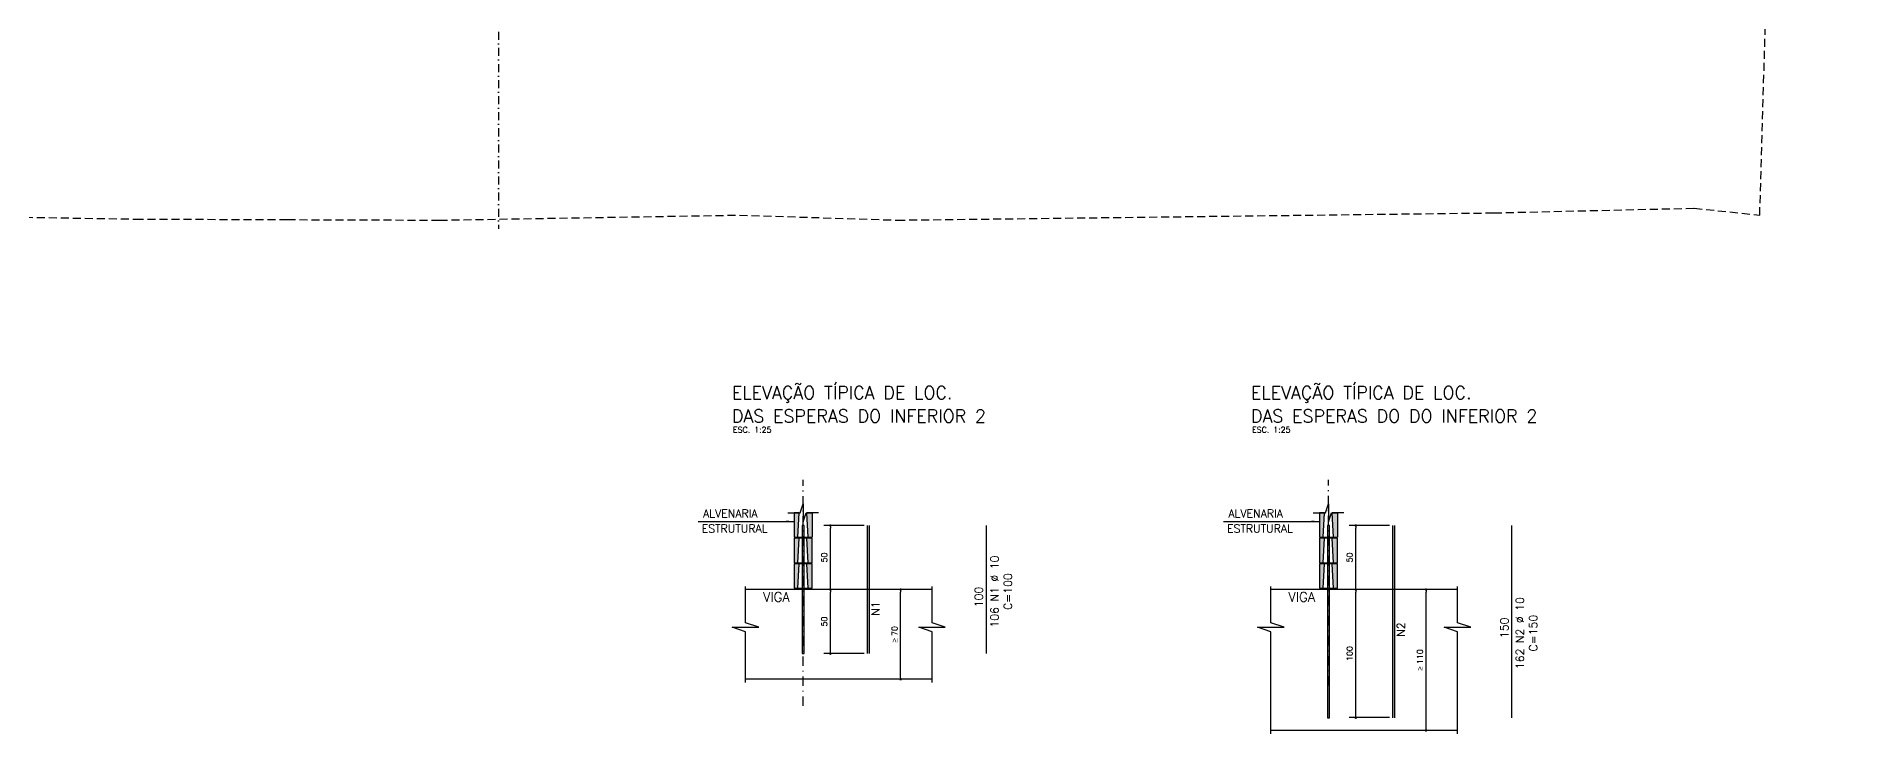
# Model space of a CAD drawing. Extents: x 26375 to 47400, y -1187 to 1911.
# Drawn here: x 28801 to 31635, y -1187 to -98 of the extents above; entities that cross this region are included whole.
import ezdxf

# ---------------------------------------------------------------- set-up
doc = ezdxf.new("R2010")
doc.units = 0
doc.header["$LTSCALE"] = 25
for name, pattern in [('DASHDOT', [1, 0.5, -0.25, 0, -0.25]), ('DASHED2', [0.375, 0.25, -0.125]), ('ESTILO_TQS_0003', [1.25, 0.6, -0.3, 0.05, -0.3])]:
    doc.linetypes.add(name, pattern=pattern)
for name, color, linetype in [('COTA', 1, 'Continuous'), ('EIXOS', 1, 'DASHDOT'), ('H1', 251, 'Continuous'), ('H3', 253, 'Continuous'), ('H7', 1, 'Continuous'), ('LINHA_FINA', 1, 'Continuous'), ('PENA_01', 1, 'Continuous'), ('PENA_02', 2, 'Continuous'), ('PENA_06', 6, 'Continuous'), ('Pena_1', 1, 'Continuous'), ('PENA_19', 240, 'Continuous'), ('PENA_2', 2, 'Continuous'), ('Pena_3', 3, 'Continuous'), ('Pena_4', 4, 'Continuous'), ('PENA_5', 5, 'Continuous'), ('TERRENO', 1, 'Continuous'), ('TEXTO', 3, 'Continuous')]:
    doc.layers.add(name, color=color, linetype=linetype)
doc.styles.add('COTA', font='romans.shx')
doc.styles.get("Standard").update_dxf_attribs({"font": 'romans.shx'})
doc.styles.add('TEXTO1', font='romans.shx', dxfattribs={"height": 9})
doc.styles.add('TEXTO2', font='romans.shx', dxfattribs={"height": 12.5})
doc.styles.add('Texto3', font='romans.shx', dxfattribs={"height": 20})
doc.dimstyles.new('forma', dxfattribs={"dimtxt": 1.8, "dimasz": 0.8, "dimexe": 2, "dimexo": 1, "dimgap": 1, "dimtad": 1, "dimdec": 1, "dimzin": 9, "dimtxsty": 'COTA', "dimblk1": 'DOT', "dimblk2": 'DOT', "dimsah": 1, "dimcen": 0, "dimdle": 1, "dimclrd": 256, "dimclre": 256, "dimclrt": 2, "dimadec": 0, "dimazin": 0, "dimtfac": 1, "dimtdec": 0, "dimtmove": 0, "dimatfit": 3, "dimfxl": 1, "dimtolj": 1, "dimtzin": 0, "dimarcsym": 0})

# ---------------------------------------------------------------- blocks, each defined once
blk = doc.blocks.new('ss')
at = {"layer": 'LINHA_FINA'}
blk.add_solid([(0, 0), (-2.5, -0.29), (-2.5, 0.3)], dxfattribs=at)
blk = doc.blocks.new('A$C7EB140D9')
at = {"layer": 'Pena_1'}
for p, q in [((0, 14), (18.4, 14)), ((48, 14), (29.8, 14))]:
    blk.add_line(p, q, dxfattribs=at)
blk.add_lwpolyline([(10, 14), (19.3, 14), (24, 28), (24, 0), (28.7, 14), (38, 14)], dxfattribs=at)
blk = doc.blocks.new('_Dot')
at = {"color": 0, "linetype": 'ByBlock', "lineweight": -2}
blk.add_line((-0.5, 0), (-1, 0), dxfattribs=at)
at = {"color": 0, "linetype": 'ByBlock', "const_width": 0.5}
blk.add_lwpolyline([(-0.25, 0, 1), (0.25, 0, 1)], format="xyb", close=True, dxfattribs=at)
blk = doc.blocks.new('*D709')
at = {"layer": 'COTA', "lineweight": -2, "transparency": 16777216}
for p, q in [((30061.8, -961.8), (30030.9, -961.8)), ((30040.9, -1057.8), (30040.9, -965.8)), ((30093.6, -1061.8), (30030.9, -1061.8))]:
    blk.add_line(p, q, dxfattribs=at)
at = {"layer": 'Defpoints', "color": 0, "transparency": 16777216}
for p in [(30040.9, -961.8), (30066.8, -961.8), (30098.6, -1061.8)]:
    blk.add_point(p, dxfattribs=at)
at = {"layer": 'COTA', "lineweight": -2, "transparency": 16777216, "xscale": 4, "yscale": 4, "zscale": 4}
for p, rotation in [((30040.9, -961.8), 90), ((30040.9, -1061.8), 270)]:
    blk.add_blockref('_Dot', p, dxfattribs=dict(at, rotation=rotation))
at = {"layer": 'COTA', "color": 2, "transparency": 16777216, "insert": (30031.4, -1011.8), "char_height": 9, "attachment_point": 5, "rotation": 90, "style": 'COTA'}
blk.add_mtext('\\A1;50 ', dxfattribs=at)
blk = doc.blocks.new('*D710')
at = {"layer": 'COTA', "lineweight": -2, "transparency": 16777216}
for p, q in [((30093.6, -861.8), (30030.9, -861.8)), ((30040.9, -957.8), (30040.9, -865.8)), ((30061.8, -961.8), (30030.9, -961.8))]:
    blk.add_line(p, q, dxfattribs=at)
at = {"layer": 'Defpoints', "color": 0, "transparency": 16777216}
for p in [(30040.9, -861.8), (30098.6, -861.8), (30066.8, -961.8)]:
    blk.add_point(p, dxfattribs=at)
at = {"layer": 'COTA', "lineweight": -2, "transparency": 16777216, "xscale": 4, "yscale": 4, "zscale": 4}
for p, rotation in [((30040.9, -861.8), 90), ((30040.9, -961.8), 270)]:
    blk.add_blockref('_Dot', p, dxfattribs=dict(at, rotation=rotation))
at = {"layer": 'COTA', "color": 2, "transparency": 16777216, "insert": (30031.4, -911.8), "char_height": 9, "attachment_point": 5, "rotation": 90, "style": 'COTA'}
blk.add_mtext('\\A1;50 ', dxfattribs=at)
blk = doc.blocks.new('*D711')
at = {"layer": 'COTA', "lineweight": -2, "transparency": 16777216}
for p, q in [((30146.7, -961.8), (30140.7, -961.8)), ((30150.7, -1097.8), (30150.7, -965.8)), ((30146.7, -1101.8), (30140.7, -1101.8))]:
    blk.add_line(p, q, dxfattribs=at)
at = {"layer": 'Defpoints', "color": 0, "transparency": 16777216}
for p in [(30150.7, -961.8), (30151.7, -961.8), (30151.7, -1101.8)]:
    blk.add_point(p, dxfattribs=at)
at = {"layer": 'COTA', "lineweight": -2, "transparency": 16777216, "xscale": 4, "yscale": 4, "zscale": 4}
for p, rotation in [((30150.7, -961.8), 90), ((30150.7, -1101.8), 270)]:
    blk.add_blockref('_Dot', p, dxfattribs=dict(at, rotation=rotation))
at = {"layer": 'COTA', "color": 2, "transparency": 16777216, "insert": (30141.2, -1031.8), "char_height": 9, "attachment_point": 5, "rotation": 90, "style": 'COTA'}
blk.add_mtext('\\A1;{\\fArial|b0|i0|c0|p34;≥ }70', dxfattribs=at)
blk = doc.blocks.new('*D719')
at = {"layer": 'COTA', "lineweight": -2, "transparency": 16777216}
for p, q in [((30882.4, -961.8), (30851.5, -961.8)), ((30861.5, -1157.8), (30861.5, -965.8)), ((30914.1, -1161.8), (30851.5, -1161.8))]:
    blk.add_line(p, q, dxfattribs=at)
at = {"layer": 'Defpoints', "color": 0, "transparency": 16777216}
for p in [(30861.5, -961.8), (30887.4, -961.8), (30919.1, -1161.8)]:
    blk.add_point(p, dxfattribs=at)
at = {"layer": 'COTA', "lineweight": -2, "transparency": 16777216, "xscale": 4, "yscale": 4, "zscale": 4}
for p, rotation in [((30861.5, -961.8), 90), ((30861.5, -1161.8), 270)]:
    blk.add_blockref('_Dot', p, dxfattribs=dict(at, rotation=rotation))
at = {"layer": 'COTA', "color": 2, "transparency": 16777216, "insert": (30852, -1061.8), "char_height": 9, "attachment_point": 5, "rotation": 90, "style": 'COTA'}
blk.add_mtext('\\A1;100 ', dxfattribs=at)
blk = doc.blocks.new('*D720')
at = {"layer": 'COTA', "lineweight": -2, "transparency": 16777216}
for p, q in [((30914.1, -861.8), (30851.5, -861.8)), ((30861.5, -957.8), (30861.5, -865.8)), ((30882.4, -961.8), (30851.5, -961.8))]:
    blk.add_line(p, q, dxfattribs=at)
at = {"layer": 'Defpoints', "color": 0, "transparency": 16777216}
for p in [(30861.5, -861.8), (30919.1, -861.8), (30887.4, -961.8)]:
    blk.add_point(p, dxfattribs=at)
at = {"layer": 'COTA', "lineweight": -2, "transparency": 16777216, "xscale": 4, "yscale": 4, "zscale": 4}
for p, rotation in [((30861.5, -861.8), 90), ((30861.5, -961.8), 270)]:
    blk.add_blockref('_Dot', p, dxfattribs=dict(at, rotation=rotation))
at = {"layer": 'COTA', "color": 2, "transparency": 16777216, "insert": (30852, -911.8), "char_height": 9, "attachment_point": 5, "rotation": 90, "style": 'COTA'}
blk.add_mtext('\\A1;50 ', dxfattribs=at)
blk = doc.blocks.new('*D721')
at = {"layer": 'COTA', "lineweight": -2, "transparency": 16777216}
for p, q in [((30967.3, -961.8), (30961.3, -961.8)), ((30971.3, -1177.8), (30971.3, -965.8)), ((30967.3, -1181.8), (30961.3, -1181.8))]:
    blk.add_line(p, q, dxfattribs=at)
at = {"layer": 'Defpoints', "color": 0, "transparency": 16777216}
for p in [(30971.3, -961.8), (30972.3, -961.8), (30972.3, -1181.8)]:
    blk.add_point(p, dxfattribs=at)
at = {"layer": 'COTA', "lineweight": -2, "transparency": 16777216, "xscale": 4, "yscale": 4, "zscale": 4}
for p, rotation in [((30971.3, -961.8), 90), ((30971.3, -1181.8), 270)]:
    blk.add_blockref('_Dot', p, dxfattribs=dict(at, rotation=rotation))
at = {"layer": 'COTA', "color": 2, "transparency": 16777216, "insert": (30961.8, -1071.8), "char_height": 9, "attachment_point": 5, "rotation": 90, "style": 'COTA'}
blk.add_mtext('\\A1;{\\fArial|b0|i0|c0|p34;≥ }110', dxfattribs=at)

msp = doc.modelspace()

# ---------------------------------------------------------------- hatches: boundary and pattern name
at = {"layer": 'H1'}
for points in [[(30011.35, -879.85), (29985.35, -879.85), (29985.35, -881.85), (29992.35, -881.85), (30011.35, -881.85)], [(30831.91, -879.85), (30805.91, -879.85), (30805.91, -881.85), (30812.91, -881.85), (30831.91, -881.85)], [(30011.35, -919.85), (30006.35, -919.85), (29985.35, -919.85), (29985.35, -921.85), (29992.35, -921.85), (30011.35, -921.85)], [(30831.91, -919.85), (30826.91, -919.85), (30805.91, -919.85), (30805.91, -921.85), (30812.91, -921.85), (30831.91, -921.85)], [(30011.35, -959.85), (30006.35, -959.85), (29985.35, -959.85), (29985.35, -961.85), (29992.35, -961.85), (30011.35, -961.85)], [(30831.91, -959.85), (30826.91, -959.85), (30805.91, -959.85), (30805.91, -961.85), (30812.91, -961.85), (30831.91, -961.85)]]:
    msp.add_hatch(color=256, dxfattribs=at).paths.add_polyline_path(points)
at = {"layer": 'H3'}
for points in [[(29992.35, -841.85), (29984.35, -841.85), (29984.35, -879.85), (29990.35, -879.85)], [(30012.35, -841.85), (30004.35, -841.85), (30006.35, -879.85), (30012.35, -879.85)], [(30812.91, -841.85), (30804.91, -841.85), (30804.91, -879.85), (30810.91, -879.85)], [(30832.91, -841.85), (30824.91, -841.85), (30826.91, -879.85), (30832.91, -879.85)], [(29984.35, -919.85), (29990.35, -919.85), (29992.35, -881.85), (29984.35, -881.85)], [(30006.35, -919.85), (30012.35, -919.85), (30012.35, -881.85), (30004.35, -881.85)], [(30804.91, -919.85), (30810.91, -919.85), (30812.91, -881.85), (30804.91, -881.85)], [(30826.91, -919.85), (30832.91, -919.85), (30832.91, -881.85), (30824.91, -881.85)], [(29992.35, -921.85), (29984.35, -921.85), (29984.35, -959.85), (29990.35, -959.85)], [(30012.35, -921.85), (30004.35, -921.85), (30006.35, -959.85), (30012.35, -959.85)], [(30812.91, -921.85), (30804.91, -921.85), (30804.91, -959.85), (30810.91, -959.85)], [(30832.91, -921.85), (30824.91, -921.85), (30826.91, -959.85), (30832.91, -959.85)]]:
    msp.add_hatch(color=256, dxfattribs=at).paths.add_polyline_path(points)
at = {"layer": 'H7'}
for points in [[(30098.58, -1061.85), (30101.82, -1061.85), (30101.82, -861.85), (30098.58, -861.85)], [(30919.13, -1161.85), (30922.38, -1161.85), (30922.38, -861.85), (30919.13, -861.85)]]:
    msp.add_hatch(color=256, dxfattribs=at).paths.add_polyline_path(points)
at = {"layer": 'PENA_19', "linetype": 'Continuous'}
for points in [[(29999.97, -861.85), (29996.73, -861.85), (29996.73, -1061.85), (29999.97, -1061.85)], [(30820.53, -861.85), (30817.29, -861.85), (30817.29, -1161.85), (30820.53, -1161.85)]]:
    msp.add_hatch(color=256, dxfattribs=at).paths.add_polyline_path(points)

# ---------------------------------------------------------------- linework, layer by layer
at = {"layer": 'EIXOS'}
msp.add_line((29522.38, 1665.84), (29522.38, -398.54), dxfattribs=at)
at = {"layer": 'LINHA_FINA'}
for p, q in [((29834.34, -855.51), (29984.35, -855.51)), ((30654.89, -855.51), (30804.91, -855.51))]:
    msp.add_line(p, q, dxfattribs=at)
at = {"layer": 'PENA_01'}
for points in [[(29908.35, -1106.85), (29908.35, -1027.67), (29887.56, -1020.74), (29929.14, -1020.74), (29908.35, -1013.81), (29908.35, -956.85)], [(30199.71, -1106.85), (30199.71, -1027.67), (30178.92, -1020.74), (30220.5, -1020.74), (30199.71, -1013.81), (30199.71, -956.85)], [(30728.91, -1186.85), (30728.91, -1027.67), (30708.12, -1020.74), (30749.69, -1020.74), (30728.91, -1013.81), (30728.91, -956.85)], [(31020.27, -1186.85), (31020.27, -1027.67), (30999.48, -1020.74), (31041.05, -1020.74), (31020.27, -1013.81), (31020.27, -956.85)]]:
    msp.add_lwpolyline(points, dxfattribs=at)
at = {"layer": 'PENA_06', "linetype": 'Continuous'}
for points in [[(30284.06, -861.85), (30284.06, -1061.85)], [(31104.62, -861.85), (31104.62, -1161.85)]]:
    msp.add_lwpolyline(points, dxfattribs=at)
at = {"layer": 'Pena_1', "linetype": 'ESTILO_TQS_0003'}
for p, q in [((29998.35, -1143.58), (29998.35, -790.63)), ((30818.91, -1111.82), (30818.91, -790.63))]:
    msp.add_line(p, q, dxfattribs=at)
at = {"layer": 'PENA_19', "linetype": 'Continuous'}
for points in [[(29999.97, -861.85), (29996.73, -861.85), (29996.73, -1061.85), (29999.97, -1061.85), (29999.97, -1061.85), (29999.97, -1061.85), (29999.97, -861.85)], [(30820.53, -861.85), (30817.29, -861.85), (30817.29, -1161.85), (30820.53, -1161.85), (30820.53, -1161.85), (30820.53, -1161.85), (30820.53, -861.85)]]:
    msp.add_lwpolyline(points, dxfattribs=at)
at = {"layer": 'PENA_2'}
for p, q in [((29984.35, -879.85), (30012.35, -879.85)), ((30804.91, -879.85), (30832.91, -879.85))]:
    msp.add_line(p, q, dxfattribs=at)
for points in [[(29990.35, -879.85), (29992.35, -841.85), (29984.35, -841.85), (29984.35, -879.85)], [(30006.35, -879.85), (30004.35, -841.85), (30012.35, -841.85), (30012.35, -879.85)], [(30810.91, -879.85), (30812.91, -841.85), (30804.91, -841.85), (30804.91, -879.85)], [(30826.91, -879.85), (30824.91, -841.85), (30832.91, -841.85), (30832.91, -879.85)], [(29984.35, -919.85), (30012.35, -919.85), (30012.35, -881.85), (29984.35, -881.85), (29984.35, -919.85)], [(29990.35, -919.85), (29992.35, -881.85)], [(30006.35, -919.85), (30004.35, -881.85)], [(30804.91, -919.85), (30832.91, -919.85), (30832.91, -881.85), (30804.91, -881.85), (30804.91, -919.85)], [(30810.91, -919.85), (30812.91, -881.85)], [(30826.91, -919.85), (30824.91, -881.85)], [(29984.35, -921.85), (29984.35, -959.85)], [(29984.35, -959.85), (30012.35, -959.85), (30012.35, -921.85), (29984.35, -921.85)], [(29990.35, -959.85), (29992.35, -921.85)], [(30006.35, -959.85), (30004.35, -921.85)], [(30804.91, -921.85), (30804.91, -959.85)], [(30804.91, -959.85), (30832.91, -959.85), (30832.91, -921.85), (30804.91, -921.85)], [(30810.91, -959.85), (30812.91, -921.85)], [(30826.91, -959.85), (30824.91, -921.85)]]:
    msp.add_lwpolyline(points, dxfattribs=at)
at = {"layer": 'Pena_3'}
for p, q in [((30199.71, -961.85), (29908.35, -961.85)), ((31020.27, -961.85), (30728.91, -961.85)), ((30199.71, -1101.85), (29908.35, -1101.85)), ((31020.27, -1181.85), (30728.91, -1181.85))]:
    msp.add_line(p, q, dxfattribs=at)
at = {"layer": 'PENA_5'}
for p, q in [((30098.58, -861.85), (30098.58, -1061.85)), ((30101.82, -1061.85), (30101.82, -861.85)), ((30919.13, -861.85), (30919.13, -1161.85)), ((30922.38, -1161.85), (30922.38, -861.85))]:
    msp.add_line(p, q, dxfattribs=at)
at = {"layer": 'TERRENO', "linetype": 'DASHED2', "ltscale": 2}
msp.add_lwpolyline([(28426.71, -374.79), (28955.57, -383.38), (29193.03, -384.28), (29430.48, -385.1), (29898.76, -377.19), (30145.31, -385.1), (31076.98, -373.72), (31390.04, -366.45), (31492.56, -377.15), (31514.22, 352.05), (31505.77, 352.96), (31541.24, 682.1), (31558.74, 767.31), (31610.71, 1319.75), (31634.64, 1634.99), (31089.05, 1641.84), (31089.38, 1629.3), (30081.39, 1646.17), (29415.34, 1643.34), (28665.98, 1640.23)], dxfattribs=at)

# ---------------------------------------------------------------- block references
at = {"layer": 'LINHA_FINA', "xscale": 5, "yscale": 5, "zscale": 5}
for p in [(29984.35, -855.51), (30804.91, -855.51)]:
    msp.add_blockref('ss', p, dxfattribs=at)
at = {"layer": 'Pena_4'}
for p in [(29974.35, -855.85), (30794.91, -855.85)]:
    msp.add_blockref('A$C7EB140D9', p, dxfattribs=at)

# ---------------------------------------------------------------- texts
at = {"layer": 'PENA_02', "linetype": 'Continuous'}
for p in [(29935.68, -980.83), (30756.24, -980.83)]:
    msp.add_text('VIGA', height=15, dxfattribs=at).set_placement(p)
at = {"layer": 'TEXTO', "color": 4, "style": 'Texto3'}
for s, p in [('ELEVAÇÃO TÍPICA DE LOC. ', (29887.08, -664.47)), ('ELEVAÇÃO TÍPICA DE LOC.', (30697.83, -664.47)), ('DAS ESPERAS DO INFERIOR 2', (29887.08, -700.94)), ('DAS ESPERAS DO DO INFERIOR 2', (30697.83, -700.94))]:
    msp.add_text(s, height=20, dxfattribs=at).set_placement(p)
at = {"layer": 'TEXTO', "color": 2, "style": 'TEXTO1'}
for p in [(29888.78, -716.8), (30699.53, -716.8)]:
    msp.add_text('ESC. 1:25', height=9, dxfattribs=at).set_placement(p)
at = {"layer": 'TEXTO', "color": 3, "style": 'TEXTO2'}
for s, p in [('ALVENARIA', (29842.13, -849.25)), ('ALVENARIA', (30662.68, -849.25)), ('ESTRUTURAL', (29839.92, -872.8)), ('ESTRUTURAL', (30660.48, -872.8))]:
    msp.add_text(s, height=12.5, dxfattribs=at).set_placement(p)
at = {"layer": 'TEXTO', "color": 3, "char_height": 12.5, "attachment_point": 5, "rotation": 90, "style": 'TEXTO2'}
for s, insert, width in [('\\A1;106 N1 %%C 10 \\PC=100', (30307.86, -965.04), 180.3571), ('\\A1;162 N2 %%C 10 \\PC=150', (31128.42, -1029.86), 180.3571), ('\\A1;N2', (30932.2, -1024.39), 15.832)]:
    msp.add_mtext(s, dxfattribs=dict(at, insert=insert, width=width))
for s, insert in [('\\A1;100', (30272.69, -973.5)), ('\\A1;N1', (30111.65, -991.47)), ('\\A1;150', (31093.71, -1021.66))]:
    msp.add_mtext(s, dxfattribs=dict(at, insert=insert))

# ---------------------------------------------------------------- dimensions: what is measured, and where the dimension line sits
at = {"layer": 'COTA'}
for base, p1, p2, picture, middle in [((30040.93, -861.85), (30066.84, -961.85), (30098.58, -861.85), '*D710', (30031.43, -911.85)), ((30861.49, -861.85), (30887.4, -961.85), (30919.13, -861.85), '*D720', (30851.99, -911.85)), ((30040.93, -961.85), (30098.58, -1061.85), (30066.84, -961.85), '*D709', (30031.43, -1011.85)), ((30861.49, -961.85), (30919.13, -1161.85), (30887.4, -961.85), '*D719', (30851.99, -1061.85))]:
    dim = msp.add_linear_dim(base=base, p1=p1, p2=p2, angle=90, dimstyle='forma', override={"dimscale": 5, "dimlfac": 0.5, "dimpost": ' '}, dxfattribs=at)
    dim.commit()
    dim.dimension.update_dxf_attribs({"geometry": picture, "text_midpoint": middle})
for base, p1, p2, text, picture, middle in [((30150.72, -961.85), (30151.71, -1101.85), (30151.71, -961.85), '{\\fArial|b0|i0|c0|p34;≥ }70', '*D711', (30141.22, -1031.85)), ((30971.27, -961.85), (30972.26, -1181.85), (30972.26, -961.85), '{\\fArial|b0|i0|c0|p34;≥ }110', '*D721', (30961.77, -1071.85))]:
    dim = msp.add_linear_dim(base=base, p1=p1, p2=p2, angle=90, text=text, dimstyle='forma', override={"dimscale": 5, "dimlfac": 0.5, "dimpost": ' '}, dxfattribs=at)
    dim.commit()
    dim.dimension.update_dxf_attribs({"geometry": picture, "text_midpoint": middle})

doc.saveas('drawing.dxf')
